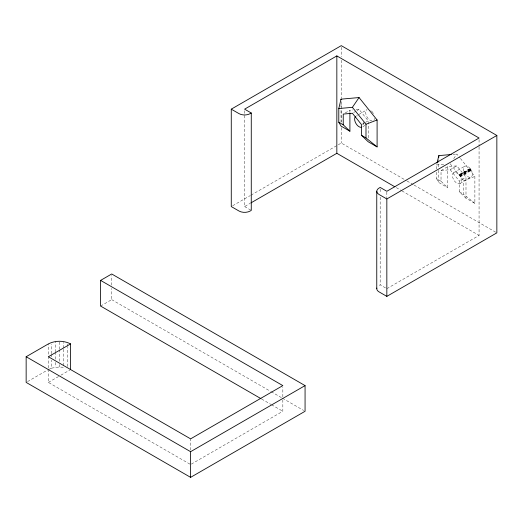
<?xml version="1.0" encoding="UTF-8"?>
<svg xmlns="http://www.w3.org/2000/svg" width="523" height="523" viewBox="0 0 523 523"><rect width="100%" height="100%" fill="white"/><g stroke="black" fill="none" stroke-linecap="round" stroke-linejoin="round"><path stroke-width="0.39" stroke-dasharray="2.62 1.96" d="M189.901 464.117L48.378 382.405L48.378 368.767M48.378 367.97L48.378 343.912M49.025 369.284L51.627 368.133L51.627 360.112M51.627 353.692L51.627 344.069M55.418 359.203L55.418 352.79M55.418 351.986L55.418 341.558M59.485 361.301L59.485 350.077M59.485 349.272L59.485 341.251M63.551 365.623L63.551 348.776M63.551 347.978L63.551 342.362M67.343 366.525L67.343 347.279M100.599 306.06L111.713 299.64L111.713 288.415M111.713 285.205L111.713 275.582M190.607 450.087L190.607 438.862M191.313 464.117L282.838 411.274L282.838 400.043M282.838 396.839L282.838 387.216M341.016 122.153L341.016 109.346M349.907 112.125L349.907 110.222L352.953 109.948M368.205 137.824L368.205 120.787L359.059 109.405L356.006 109.68M460.43 158.462L474.884 176.454L474.884 203.362L465.993 198.23L465.993 177.245L456.847 165.863L447.695 166.68L441.026 170.531L441.026 181.252L447.695 187.665L447.695 166.68M436.581 169.027L436.953 163.438M453.735 158.574L456.847 154.01L459.913 157.828M470.282 168.615L470.131 168.426A6.289 3.628 60 0 0 463.515 168.883A6.289 3.628 60 0 0 469.817 177.382A6.289 3.628 60 0 0 470.713 169.21L470.282 168.615L459.017 174.839A6.289 3.628 60 0 0 452.428 174.976A6.289 3.628 60 0 0 458.161 183.73A6.289 3.628 60 0 0 460.227 176.682L471.341 170.269M470.425 168.805L459.168 175.028M470.569 169.007L459.318 175.225M470.713 169.21L459.462 175.421M345.239 112.916L349.907 110.222M353.725 112.484L356.392 110.948M357.059 110.562L359.059 109.405M358.693 114.563L367.028 109.745M362.21 124.252L364.877 122.715M365.544 122.33L368.205 120.787M362.897 126.651L364.982 125.448M232.683 205.742L250.308 195.563M251.014 195.157L341.277 143.041L406.338 180.605M244.607 110.784L244.607 206.559L250.236 203.303M27.536 381.6L47.678 369.97M48.378 382.405L60.184 375.586M60.877 375.187L70.598 369.571M441.026 170.531L450.179 169.714L456.847 165.863M453.703 172.623L464.816 166.203M459.017 174.839L470.131 168.426L470.667 170.648M459.599 175.623L470.452 169.648M459.73 175.826L470.51 169.897M459.861 176.035L470.563 170.145M460.227 176.682L470.615 170.4M465.993 198.23L459.331 191.817L459.331 181.095L465.993 177.245M459.992 183.508L471.099 177.094M385.503 287.905L380.175 284.826L379.064 285.466A7.858 4.537 0 0 0 377.815 286.408M386.837 288.676L479.068 235.428L479.068 146.956M474.884 203.362L463.777 194.379L463.777 180.696L474.884 176.454M51.627 368.133L59.485 366.917L65.068 367.584M452.925 154.357L456.847 154.01M436.581 165L443.779 164.359M436.581 172.244L436.581 178.683L441.026 181.252M459.331 191.817L463.777 194.379M436.581 178.683L438.804 182.534L447.695 187.665M407.044 181.01L413.405 184.684M414.118 185.096L496.85 232.859M396.277 187.626L401.233 190.483M401.939 190.895L479.068 235.428M244.607 206.559L250.602 210.017M111.713 299.64L270.489 391.309M271.195 391.72L281.779 397.826M282.485 398.238L303.654 410.457M261.65 399.036L270.836 404.338M271.542 404.75L282.838 411.274M450.179 163.784L463.777 180.696M450.179 169.714L459.331 181.095M479.068 139.654L479.068 146.146M438.804 159.698L438.804 167.04M438.804 170.302L438.804 182.534M386.837 192.091L386.837 197.772M380.175 189.051L380.175 193.111M380.175 197.171L380.175 284.826M341.277 47.273L341.277 57.007M341.277 60.256L341.277 98.402M341.277 101.652L341.277 121.937M341.277 127.619L341.277 143.041M341.016 104.495L341.016 108.536M67.343 344.069L67.343 346.474M59.485 364.511L59.485 366.917M55.418 362.413L55.418 367.224M51.627 354.496L51.627 356.902M372.03 120.931A6.289 3.628 60 0 1 366.577 116.132A6.289 3.628 60 0 1 366.911 109.823M370.696 110.399A6.289 3.628 60 0 1 370.866 110.523M371.376 110.948A6.289 3.628 60 0 1 373.187 113.164M373.317 113.38A6.289 3.628 60 0 1 373.553 113.811M374.586 118.342A6.289 3.628 60 0 1 374.207 119.669M373.958 120.061A6.289 3.628 60 0 1 373.768 120.283M356.307 115.988A6.289 3.628 60 0 1 357.523 115.903M363.23 122.238A6.289 3.628 60 0 1 362.851 126.474"/><path stroke-width="0.78" d="M70.598 369.571L70.598 343.912C63.767 340.388 55.209 340.388 48.378 343.912L26.15 356.738L26.15 382.405L190.607 477.355L305.066 411.274L305.066 385.608L111.713 273.98L100.599 280.393L100.599 306.06L260.944 398.631M190.607 477.355L190.607 451.689L305.066 385.608M341.016 99.645L341.016 99.161L359.059 97.553L377.096 119.996L377.096 146.904L368.205 141.772L361.543 135.359L361.543 124.637L352.391 113.256L343.238 114.073L343.238 124.794L349.907 131.208L349.907 112.929M349.907 131.208L341.016 126.076L338.793 122.225L338.793 108.542L341.016 99.161M437.136 162.653L438.804 155.619L451.356 154.501M338.793 108.542L352.391 107.326L359.059 97.553M496.85 135.464L386.837 198.975L379.064 194.491A7.858 4.537 0 0 1 379.064 188.071L380.175 187.43L386.837 191.281L479.068 138.033L336.838 55.909L244.607 109.163L251.269 113.007L251.269 210.403L250.157 211.044A7.858 4.537 0 0 1 239.05 211.044L231.271 206.559L231.271 109.163L341.277 45.645L496.85 135.464L496.85 232.859L386.837 296.371L379.064 291.88A7.858 4.537 0 0 1 376.828 288.081M251.269 113.007L250.157 113.654A7.858 4.537 0 0 1 239.05 113.654L231.271 109.163M250.942 202.898L336.838 153.304L394.858 186.809M70.598 343.912L48.378 356.738L190.607 438.862L282.838 385.608L100.599 280.393M377.096 146.904L365.989 137.928L365.989 124.239L377.096 119.996M338.793 122.225L343.238 124.794M361.543 135.359L365.989 137.928M26.15 356.738L190.607 451.689M352.391 107.326L365.989 124.239M438.804 155.619L438.804 157.253M386.837 198.975L386.837 296.371M376.763 191.281L376.763 288.676M336.838 55.909L336.838 153.304M361.674 127.266A6.289 3.628 60 0 1 355.98 123.526A6.289 3.628 60 0 1 355.365 116.622"/></g></svg>
